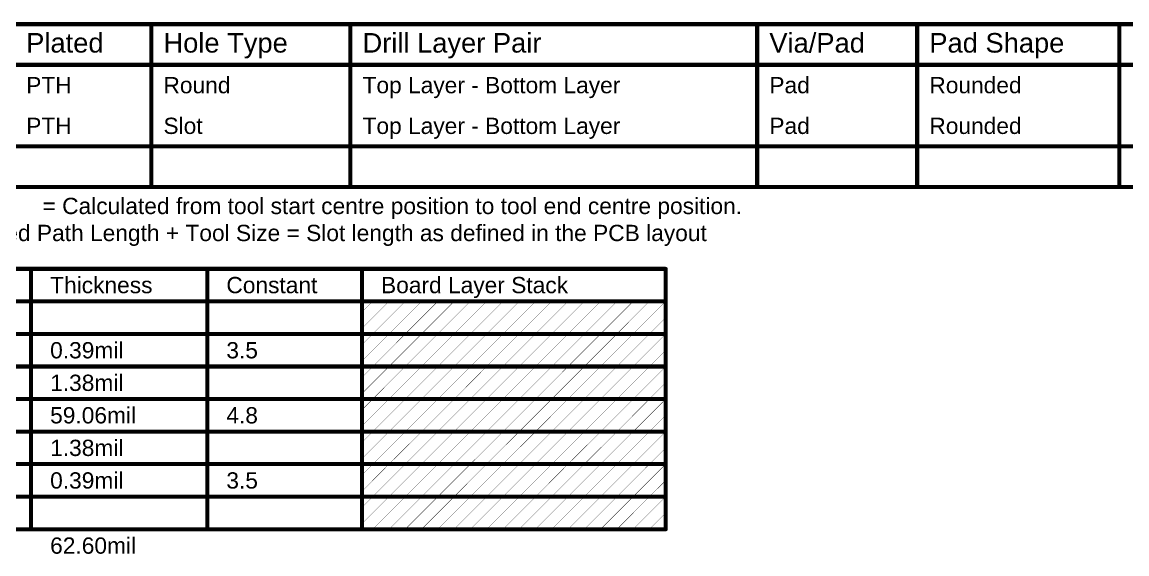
# Model space of a CAD drawing. Header units: inches. Extents: x -5 to 358, y -5 to 45.
# Drawn here: x 68.9 to 172.3, y -5.1 to 44.7 of the extents above; entities that cross this region are included whole.
import ezdxf

# ---------------------------------------------------------------- set-up
doc = ezdxf.new("R2010")
doc.units = ezdxf.units.IN
doc.layers.add('Drill Drawing', color=1, linetype='Continuous')
doc.layers.add('Fabrication_Layer', color=56, linetype='Continuous')
doc.styles.add('Arial', font='', dxfattribs={"height": 0.2})
doc.styles.get('Arial').set_extended_font_data('Arial')

msp = doc.modelspace()

# ---------------------------------------------------------------- linework, layer by layer
at = {"layer": 'Drill Drawing'}
for points in [[(14.26, 44.47, 0.381, 0.381, 0), (357.88, 44.47, 0.381, 0.381, 0)], [(80.97, 29.23, 0.381, 0.381, 0), (80.97, 44.47, 0.381, 0.381, 0)], [(99.61, 29.23, 0.381, 0.381, 0), (99.61, 44.47, 0.381, 0.381, 0)], [(137.7, 29.23, 0.381, 0.381, 0), (137.7, 44.47, 0.381, 0.381, 0)], [(152.68, 29.23, 0.381, 0.381, 0), (152.68, 44.47, 0.381, 0.381, 0)], [(171.62, 29.23, 0.381, 0.381, 0), (171.62, 44.47, 0.381, 0.381, 0)], [(14.26, 40.66, 0.381, 0.381, 0), (357.88, 40.66, 0.381, 0.381, 0)], [(14.26, 33.04, 0.381, 0.381, 0), (357.88, 33.04, 0.381, 0.381, 0)], [(14.26, 29.23, 0.381, 0.381, 0), (357.88, 29.23, 0.381, 0.381, 0)]]:
    msp.add_lwpolyline(points, format="xyseb", dxfattribs=at)
for points in [[(80.88, 44.47, 0.191, 0.191, 1), (81.07, 44.47, 0.191, 0.191, 1)], [(99.51, 44.47, 0.191, 0.191, 1), (99.7, 44.47, 0.191, 0.191, 1)], [(137.6, 44.47, 0.191, 0.191, 1), (137.79, 44.47, 0.191, 0.191, 1)], [(152.58, 44.47, 0.191, 0.191, 1), (152.78, 44.47, 0.191, 0.191, 1)], [(171.53, 44.47, 0.191, 0.191, 1), (171.72, 44.47, 0.191, 0.191, 1)], [(80.88, 29.23, 0.191, 0.191, 1), (81.07, 29.23, 0.191, 0.191, 1)], [(99.51, 29.23, 0.191, 0.191, 1), (99.7, 29.23, 0.191, 0.191, 1)], [(137.6, 29.23, 0.191, 0.191, 1), (137.79, 29.23, 0.191, 0.191, 1)], [(152.58, 29.23, 0.191, 0.191, 1), (152.78, 29.23, 0.191, 0.191, 1)], [(171.53, 29.23, 0.191, 0.191, 1), (171.72, 29.23, 0.191, 0.191, 1)]]:
    msp.add_lwpolyline(points, format="xyseb", close=True, dxfattribs=at)
at = {"layer": 'Fabrication_Layer'}
for points in [[(13.85, 21.56, 0.381, 0.381, 0), (129.14, 21.56, 0.381, 0.381, 0)], [(69.72, -2.82, 0.381, 0.381, 0), (69.72, 21.56, 0.381, 0.381, 0)], [(86.22, -2.82, 0.381, 0.381, 0), (86.22, 21.56, 0.381, 0.381, 0)], [(100.7, -2.82, 0.381, 0.381, 0), (100.7, 21.56, 0.381, 0.381, 0)], [(129.14, -2.82, 0.381, 0.381, 0), (129.14, 21.56, 0.381, 0.381, 0)], [(13.85, 18.52, 0.381, 0.381, 0), (129.14, 18.52, 0.381, 0.381, 0)], [(100.7, 15.98, 0.0254, 0.0254, 0), (103.23, 18.52, 0.0254, 0.0254, 0)], [(100.7, 17.51, 0.0254, 0.0254, 0), (101.71, 18.52, 0.0254, 0.0254, 0)], [(101.71, 15.47, 0.0254, 0.0254, 0), (104.75, 18.52, 0.0254, 0.0254, 0)], [(103.23, 15.47, 0.0254, 0.0254, 0), (106.28, 18.52, 0.0254, 0.0254, 0)], [(104.75, 15.47, 0.0254, 0.0254, 0), (107.8, 18.52, 0.0254, 0.0254, 0)], [(106.28, 15.47, 0.0254, 0.0254, 0), (109.33, 18.52, 0.0254, 0.0254, 0)], [(107.8, 15.47, 0.0254, 0.0254, 0), (110.85, 18.52, 0.0254, 0.0254, 0)], [(109.33, 15.47, 0.0254, 0.0254, 0), (112.37, 18.52, 0.0254, 0.0254, 0)], [(110.85, 15.47, 0.0254, 0.0254, 0), (113.9, 18.52, 0.0254, 0.0254, 0)], [(112.37, 15.47, 0.0254, 0.0254, 0), (115.42, 18.52, 0.0254, 0.0254, 0)], [(113.9, 15.47, 0.0254, 0.0254, 0), (116.95, 18.52, 0.0254, 0.0254, 0)], [(115.42, 15.47, 0.0254, 0.0254, 0), (118.47, 18.52, 0.0254, 0.0254, 0)], [(116.95, 15.47, 0.0254, 0.0254, 0), (119.99, 18.52, 0.0254, 0.0254, 0)], [(118.47, 15.47, 0.0254, 0.0254, 0), (121.52, 18.52, 0.0254, 0.0254, 0)], [(119.99, 15.47, 0.0254, 0.0254, 0), (123.04, 18.52, 0.0254, 0.0254, 0)], [(121.52, 15.47, 0.0254, 0.0254, 0), (124.57, 18.52, 0.0254, 0.0254, 0)], [(123.04, 15.47, 0.0254, 0.0254, 0), (126.09, 18.52, 0.0254, 0.0254, 0)], [(124.57, 15.47, 0.0254, 0.0254, 0), (127.61, 18.52, 0.0254, 0.0254, 0)], [(126.09, 15.47, 0.0254, 0.0254, 0), (129.14, 18.52, 0.0254, 0.0254, 0)], [(127.61, 15.47, 0.0254, 0.0254, 0), (129.14, 16.99, 0.0254, 0.0254, 0)], [(47.88, 15.47, 0.381, 0.381, 0), (69.72, 15.47, 0.381, 0.381, 0)], [(69.72, 15.47, 0.381, 0.381, 0), (86.22, 15.47, 0.381, 0.381, 0)], [(86.22, 15.47, 0.381, 0.381, 0), (100.7, 15.47, 0.381, 0.381, 0)], [(100.7, 15.47, 0.381, 0.381, 0), (129.14, 15.47, 0.381, 0.381, 0)], [(100.7, 12.94, 0.0254, 0.0254, 0), (103.23, 15.47, 0.0254, 0.0254, 0)], [(100.7, 14.46, 0.0254, 0.0254, 0), (101.71, 15.47, 0.0254, 0.0254, 0)], [(101.71, 12.42, 0.0254, 0.0254, 0), (104.75, 15.47, 0.0254, 0.0254, 0)], [(103.23, 12.42, 0.0254, 0.0254, 0), (106.28, 15.47, 0.0254, 0.0254, 0)], [(104.75, 12.42, 0.0254, 0.0254, 0), (107.8, 15.47, 0.0254, 0.0254, 0)], [(106.28, 12.42, 0.0254, 0.0254, 0), (109.33, 15.47, 0.0254, 0.0254, 0)], [(107.8, 12.42, 0.0254, 0.0254, 0), (110.85, 15.47, 0.0254, 0.0254, 0)], [(109.33, 12.42, 0.0254, 0.0254, 0), (112.37, 15.47, 0.0254, 0.0254, 0)], [(110.85, 12.42, 0.0254, 0.0254, 0), (113.9, 15.47, 0.0254, 0.0254, 0)], [(112.37, 12.42, 0.0254, 0.0254, 0), (115.42, 15.47, 0.0254, 0.0254, 0)], [(113.9, 12.42, 0.0254, 0.0254, 0), (116.95, 15.47, 0.0254, 0.0254, 0)], [(115.42, 12.42, 0.0254, 0.0254, 0), (118.47, 15.47, 0.0254, 0.0254, 0)], [(116.95, 12.42, 0.0254, 0.0254, 0), (119.99, 15.47, 0.0254, 0.0254, 0)], [(118.47, 12.42, 0.0254, 0.0254, 0), (121.52, 15.47, 0.0254, 0.0254, 0)], [(119.99, 12.42, 0.0254, 0.0254, 0), (123.04, 15.47, 0.0254, 0.0254, 0)], [(121.52, 12.42, 0.0254, 0.0254, 0), (124.57, 15.47, 0.0254, 0.0254, 0)], [(123.04, 12.42, 0.0254, 0.0254, 0), (126.09, 15.47, 0.0254, 0.0254, 0)], [(124.57, 12.42, 0.0254, 0.0254, 0), (127.61, 15.47, 0.0254, 0.0254, 0)], [(126.09, 12.42, 0.0254, 0.0254, 0), (129.14, 15.47, 0.0254, 0.0254, 0)], [(127.61, 12.42, 0.0254, 0.0254, 0), (129.14, 13.94, 0.0254, 0.0254, 0)], [(47.88, 12.42, 0.381, 0.381, 0), (69.72, 12.42, 0.381, 0.381, 0)], [(69.72, 12.42, 0.381, 0.381, 0), (86.22, 12.42, 0.381, 0.381, 0)], [(86.22, 12.42, 0.381, 0.381, 0), (100.7, 12.42, 0.381, 0.381, 0)], [(100.7, 12.42, 0.381, 0.381, 0), (129.14, 12.42, 0.381, 0.381, 0)], [(100.7, 9.89, 0.0254, 0.0254, 0), (103.23, 12.42, 0.0254, 0.0254, 0)], [(100.7, 11.41, 0.0254, 0.0254, 0), (101.71, 12.42, 0.0254, 0.0254, 0)], [(101.71, 9.37, 0.0254, 0.0254, 0), (104.75, 12.42, 0.0254, 0.0254, 0)], [(103.23, 9.37, 0.0254, 0.0254, 0), (106.28, 12.42, 0.0254, 0.0254, 0)], [(104.75, 9.37, 0.0254, 0.0254, 0), (107.8, 12.42, 0.0254, 0.0254, 0)], [(106.28, 9.37, 0.0254, 0.0254, 0), (109.33, 12.42, 0.0254, 0.0254, 0)], [(107.8, 9.37, 0.0254, 0.0254, 0), (110.85, 12.42, 0.0254, 0.0254, 0)], [(109.33, 9.37, 0.0254, 0.0254, 0), (112.37, 12.42, 0.0254, 0.0254, 0)], [(110.85, 9.37, 0.0254, 0.0254, 0), (113.9, 12.42, 0.0254, 0.0254, 0)], [(112.37, 9.37, 0.0254, 0.0254, 0), (115.42, 12.42, 0.0254, 0.0254, 0)], [(113.9, 9.37, 0.0254, 0.0254, 0), (116.95, 12.42, 0.0254, 0.0254, 0)], [(115.42, 9.37, 0.0254, 0.0254, 0), (118.47, 12.42, 0.0254, 0.0254, 0)], [(116.95, 9.37, 0.0254, 0.0254, 0), (119.99, 12.42, 0.0254, 0.0254, 0)], [(118.47, 9.37, 0.0254, 0.0254, 0), (121.52, 12.42, 0.0254, 0.0254, 0)], [(119.99, 9.37, 0.0254, 0.0254, 0), (123.04, 12.42, 0.0254, 0.0254, 0)], [(121.52, 9.37, 0.0254, 0.0254, 0), (124.57, 12.42, 0.0254, 0.0254, 0)], [(123.04, 9.37, 0.0254, 0.0254, 0), (126.09, 12.42, 0.0254, 0.0254, 0)], [(124.57, 9.37, 0.0254, 0.0254, 0), (127.61, 12.42, 0.0254, 0.0254, 0)], [(126.09, 9.37, 0.0254, 0.0254, 0), (129.14, 12.42, 0.0254, 0.0254, 0)], [(127.61, 9.37, 0.0254, 0.0254, 0), (129.14, 10.9, 0.0254, 0.0254, 0)], [(47.88, 9.37, 0.381, 0.381, 0), (69.72, 9.37, 0.381, 0.381, 0)], [(69.72, 9.37, 0.381, 0.381, 0), (86.22, 9.37, 0.381, 0.381, 0)], [(86.22, 9.37, 0.381, 0.381, 0), (100.7, 9.37, 0.381, 0.381, 0)], [(100.7, 9.37, 0.381, 0.381, 0), (129.14, 9.37, 0.381, 0.381, 0)], [(100.7, 6.84, 0.0254, 0.0254, 0), (103.23, 9.37, 0.0254, 0.0254, 0)], [(100.7, 8.36, 0.0254, 0.0254, 0), (101.71, 9.37, 0.0254, 0.0254, 0)], [(101.71, 6.32, 0.0254, 0.0254, 0), (104.75, 9.37, 0.0254, 0.0254, 0)], [(103.23, 6.32, 0.0254, 0.0254, 0), (106.28, 9.37, 0.0254, 0.0254, 0)], [(104.75, 6.32, 0.0254, 0.0254, 0), (107.8, 9.37, 0.0254, 0.0254, 0)], [(106.28, 6.32, 0.0254, 0.0254, 0), (109.33, 9.37, 0.0254, 0.0254, 0)], [(107.8, 6.32, 0.0254, 0.0254, 0), (110.85, 9.37, 0.0254, 0.0254, 0)], [(109.33, 6.32, 0.0254, 0.0254, 0), (112.37, 9.37, 0.0254, 0.0254, 0)], [(110.85, 6.32, 0.0254, 0.0254, 0), (113.9, 9.37, 0.0254, 0.0254, 0)], [(112.37, 6.32, 0.0254, 0.0254, 0), (115.42, 9.37, 0.0254, 0.0254, 0)], [(113.9, 6.32, 0.0254, 0.0254, 0), (116.95, 9.37, 0.0254, 0.0254, 0)], [(115.42, 6.32, 0.0254, 0.0254, 0), (118.47, 9.37, 0.0254, 0.0254, 0)], [(116.95, 6.32, 0.0254, 0.0254, 0), (119.99, 9.37, 0.0254, 0.0254, 0)], [(118.47, 6.32, 0.0254, 0.0254, 0), (121.52, 9.37, 0.0254, 0.0254, 0)], [(119.99, 6.32, 0.0254, 0.0254, 0), (123.04, 9.37, 0.0254, 0.0254, 0)], [(121.52, 6.32, 0.0254, 0.0254, 0), (124.57, 9.37, 0.0254, 0.0254, 0)], [(123.04, 6.32, 0.0254, 0.0254, 0), (126.09, 9.37, 0.0254, 0.0254, 0)], [(124.57, 6.32, 0.0254, 0.0254, 0), (127.61, 9.37, 0.0254, 0.0254, 0)], [(126.09, 6.32, 0.0254, 0.0254, 0), (129.14, 9.37, 0.0254, 0.0254, 0)], [(127.61, 6.32, 0.0254, 0.0254, 0), (129.14, 7.85, 0.0254, 0.0254, 0)], [(47.88, 6.32, 0.381, 0.381, 0), (69.72, 6.32, 0.381, 0.381, 0)], [(69.72, 6.32, 0.381, 0.381, 0), (86.22, 6.32, 0.381, 0.381, 0)], [(86.22, 6.32, 0.381, 0.381, 0), (100.7, 6.32, 0.381, 0.381, 0)], [(100.7, 6.32, 0.381, 0.381, 0), (129.14, 6.32, 0.381, 0.381, 0)], [(100.7, 3.79, 0.0254, 0.0254, 0), (103.23, 6.32, 0.0254, 0.0254, 0)], [(100.7, 5.32, 0.0254, 0.0254, 0), (101.71, 6.32, 0.0254, 0.0254, 0)], [(101.71, 3.28, 0.0254, 0.0254, 0), (104.75, 6.32, 0.0254, 0.0254, 0)], [(103.23, 3.28, 0.0254, 0.0254, 0), (106.28, 6.32, 0.0254, 0.0254, 0)], [(104.75, 3.28, 0.0254, 0.0254, 0), (107.8, 6.32, 0.0254, 0.0254, 0)], [(106.28, 3.28, 0.0254, 0.0254, 0), (109.33, 6.32, 0.0254, 0.0254, 0)], [(107.8, 3.28, 0.0254, 0.0254, 0), (110.85, 6.32, 0.0254, 0.0254, 0)], [(109.33, 3.28, 0.0254, 0.0254, 0), (112.37, 6.32, 0.0254, 0.0254, 0)], [(110.85, 3.28, 0.0254, 0.0254, 0), (113.9, 6.32, 0.0254, 0.0254, 0)], [(112.37, 3.28, 0.0254, 0.0254, 0), (115.42, 6.32, 0.0254, 0.0254, 0)], [(113.9, 3.28, 0.0254, 0.0254, 0), (116.95, 6.32, 0.0254, 0.0254, 0)], [(115.42, 3.28, 0.0254, 0.0254, 0), (118.47, 6.32, 0.0254, 0.0254, 0)], [(116.95, 3.28, 0.0254, 0.0254, 0), (119.99, 6.32, 0.0254, 0.0254, 0)], [(118.47, 3.28, 0.0254, 0.0254, 0), (121.52, 6.32, 0.0254, 0.0254, 0)], [(119.99, 3.28, 0.0254, 0.0254, 0), (123.04, 6.32, 0.0254, 0.0254, 0)], [(121.52, 3.28, 0.0254, 0.0254, 0), (124.57, 6.32, 0.0254, 0.0254, 0)], [(123.04, 3.28, 0.0254, 0.0254, 0), (126.09, 6.32, 0.0254, 0.0254, 0)], [(124.57, 3.28, 0.0254, 0.0254, 0), (127.61, 6.32, 0.0254, 0.0254, 0)], [(126.09, 3.28, 0.0254, 0.0254, 0), (129.14, 6.32, 0.0254, 0.0254, 0)], [(127.61, 3.28, 0.0254, 0.0254, 0), (129.14, 4.8, 0.0254, 0.0254, 0)], [(47.88, 3.28, 0.381, 0.381, 0), (69.72, 3.28, 0.381, 0.381, 0)], [(69.72, 3.28, 0.381, 0.381, 0), (86.22, 3.28, 0.381, 0.381, 0)], [(86.22, 3.28, 0.381, 0.381, 0), (100.7, 3.28, 0.381, 0.381, 0)], [(100.7, 3.28, 0.381, 0.381, 0), (129.14, 3.28, 0.381, 0.381, 0)], [(100.7, 0.74, 0.0254, 0.0254, 0), (103.23, 3.28, 0.0254, 0.0254, 0)], [(100.7, 2.27, 0.0254, 0.0254, 0), (101.71, 3.28, 0.0254, 0.0254, 0)], [(101.71, 0.23, 0.0254, 0.0254, 0), (104.75, 3.28, 0.0254, 0.0254, 0)], [(103.23, 0.23, 0.0254, 0.0254, 0), (106.28, 3.28, 0.0254, 0.0254, 0)], [(104.75, 0.23, 0.0254, 0.0254, 0), (107.8, 3.28, 0.0254, 0.0254, 0)], [(106.28, 0.23, 0.0254, 0.0254, 0), (109.33, 3.28, 0.0254, 0.0254, 0)], [(107.8, 0.23, 0.0254, 0.0254, 0), (110.85, 3.28, 0.0254, 0.0254, 0)], [(109.33, 0.23, 0.0254, 0.0254, 0), (112.37, 3.28, 0.0254, 0.0254, 0)], [(110.85, 0.23, 0.0254, 0.0254, 0), (113.9, 3.28, 0.0254, 0.0254, 0)], [(112.37, 0.23, 0.0254, 0.0254, 0), (115.42, 3.28, 0.0254, 0.0254, 0)], [(113.9, 0.23, 0.0254, 0.0254, 0), (116.95, 3.28, 0.0254, 0.0254, 0)], [(115.42, 0.23, 0.0254, 0.0254, 0), (118.47, 3.28, 0.0254, 0.0254, 0)], [(116.95, 0.23, 0.0254, 0.0254, 0), (119.99, 3.28, 0.0254, 0.0254, 0)], [(118.47, 0.23, 0.0254, 0.0254, 0), (121.52, 3.28, 0.0254, 0.0254, 0)], [(119.99, 0.23, 0.0254, 0.0254, 0), (123.04, 3.28, 0.0254, 0.0254, 0)], [(121.52, 0.23, 0.0254, 0.0254, 0), (124.57, 3.28, 0.0254, 0.0254, 0)], [(123.04, 0.23, 0.0254, 0.0254, 0), (126.09, 3.28, 0.0254, 0.0254, 0)], [(124.57, 0.23, 0.0254, 0.0254, 0), (127.61, 3.28, 0.0254, 0.0254, 0)], [(126.09, 0.23, 0.0254, 0.0254, 0), (129.14, 3.28, 0.0254, 0.0254, 0)], [(127.61, 0.23, 0.0254, 0.0254, 0), (129.14, 1.75, 0.0254, 0.0254, 0)], [(47.88, 0.23, 0.381, 0.381, 0), (69.72, 0.23, 0.381, 0.381, 0)], [(69.72, 0.23, 0.381, 0.381, 0), (86.22, 0.23, 0.381, 0.381, 0)], [(86.22, 0.23, 0.381, 0.381, 0), (100.7, 0.23, 0.381, 0.381, 0)], [(100.7, 0.23, 0.381, 0.381, 0), (129.14, 0.23, 0.381, 0.381, 0)], [(100.7, -2.3, 0.0254, 0.0254, 0), (103.23, 0.23, 0.0254, 0.0254, 0)], [(100.7, -0.78, 0.0254, 0.0254, 0), (101.71, 0.23, 0.0254, 0.0254, 0)], [(101.71, -2.82, 0.0254, 0.0254, 0), (104.75, 0.23, 0.0254, 0.0254, 0)], [(103.23, -2.82, 0.0254, 0.0254, 0), (106.28, 0.23, 0.0254, 0.0254, 0)], [(104.75, -2.82, 0.0254, 0.0254, 0), (107.8, 0.23, 0.0254, 0.0254, 0)], [(106.28, -2.82, 0.0254, 0.0254, 0), (109.33, 0.23, 0.0254, 0.0254, 0)], [(107.8, -2.82, 0.0254, 0.0254, 0), (110.85, 0.23, 0.0254, 0.0254, 0)], [(109.33, -2.82, 0.0254, 0.0254, 0), (112.37, 0.23, 0.0254, 0.0254, 0)], [(110.85, -2.82, 0.0254, 0.0254, 0), (113.9, 0.23, 0.0254, 0.0254, 0)], [(112.37, -2.82, 0.0254, 0.0254, 0), (115.42, 0.23, 0.0254, 0.0254, 0)], [(113.9, -2.82, 0.0254, 0.0254, 0), (116.95, 0.23, 0.0254, 0.0254, 0)], [(115.42, -2.82, 0.0254, 0.0254, 0), (118.47, 0.23, 0.0254, 0.0254, 0)], [(116.95, -2.82, 0.0254, 0.0254, 0), (119.99, 0.23, 0.0254, 0.0254, 0)], [(118.47, -2.82, 0.0254, 0.0254, 0), (121.52, 0.23, 0.0254, 0.0254, 0)], [(119.99, -2.82, 0.0254, 0.0254, 0), (123.04, 0.23, 0.0254, 0.0254, 0)], [(121.52, -2.82, 0.0254, 0.0254, 0), (124.57, 0.23, 0.0254, 0.0254, 0)], [(123.04, -2.82, 0.0254, 0.0254, 0), (126.09, 0.23, 0.0254, 0.0254, 0)], [(124.57, -2.82, 0.0254, 0.0254, 0), (127.61, 0.23, 0.0254, 0.0254, 0)], [(126.09, -2.82, 0.0254, 0.0254, 0), (129.14, 0.23, 0.0254, 0.0254, 0)], [(127.61, -2.82, 0.0254, 0.0254, 0), (129.14, -1.3, 0.0254, 0.0254, 0)], [(47.88, -2.82, 0.381, 0.381, 0), (69.72, -2.82, 0.381, 0.381, 0)], [(69.72, -2.82, 0.381, 0.381, 0), (86.22, -2.82, 0.381, 0.381, 0)], [(86.22, -2.82, 0.381, 0.381, 0), (100.7, -2.82, 0.381, 0.381, 0)], [(100.7, -2.82, 0.381, 0.381, 0), (129.14, -2.82, 0.381, 0.381, 0)]]:
    msp.add_lwpolyline(points, format="xyseb", dxfattribs=at)
for points in [[(69.62, 21.56, 0.191, 0.191, 1), (69.81, 21.56, 0.191, 0.191, 1)], [(86.13, 21.56, 0.191, 0.191, 1), (86.32, 21.56, 0.191, 0.191, 1)], [(100.6, 21.56, 0.191, 0.191, 1), (100.79, 21.56, 0.191, 0.191, 1)], [(129.04, 21.56, 0.191, 0.191, 1), (129.23, 21.56, 0.191, 0.191, 1)], [(129.04, 21.56, 0.191, 0.191, 1), (129.23, 21.56, 0.191, 0.191, 1)], [(129.04, 18.52, 0.191, 0.191, 1), (129.23, 18.52, 0.191, 0.191, 1)], [(101.7, 18.52, 0.0127, 0.0127, 1), (101.71, 18.52, 0.0127, 0.0127, 1)], [(103.22, 18.52, 0.0127, 0.0127, 1), (103.24, 18.52, 0.0127, 0.0127, 1)], [(104.75, 18.52, 0.0127, 0.0127, 1), (104.76, 18.52, 0.0127, 0.0127, 1)], [(106.27, 18.52, 0.0127, 0.0127, 1), (106.28, 18.52, 0.0127, 0.0127, 1)], [(107.79, 18.52, 0.0127, 0.0127, 1), (107.81, 18.52, 0.0127, 0.0127, 1)], [(109.32, 18.52, 0.0127, 0.0127, 1), (109.33, 18.52, 0.0127, 0.0127, 1)], [(110.84, 18.52, 0.0127, 0.0127, 1), (110.86, 18.52, 0.0127, 0.0127, 1)], [(112.37, 18.52, 0.0127, 0.0127, 1), (112.38, 18.52, 0.0127, 0.0127, 1)], [(113.89, 18.52, 0.0127, 0.0127, 1), (113.9, 18.52, 0.0127, 0.0127, 1)], [(115.41, 18.52, 0.0127, 0.0127, 1), (115.43, 18.52, 0.0127, 0.0127, 1)], [(116.94, 18.52, 0.0127, 0.0127, 1), (116.95, 18.52, 0.0127, 0.0127, 1)], [(118.46, 18.52, 0.0127, 0.0127, 1), (118.48, 18.52, 0.0127, 0.0127, 1)], [(119.99, 18.52, 0.0127, 0.0127, 1), (120, 18.52, 0.0127, 0.0127, 1)], [(121.51, 18.52, 0.0127, 0.0127, 1), (121.52, 18.52, 0.0127, 0.0127, 1)], [(123.03, 18.52, 0.0127, 0.0127, 1), (123.05, 18.52, 0.0127, 0.0127, 1)], [(124.56, 18.52, 0.0127, 0.0127, 1), (124.57, 18.52, 0.0127, 0.0127, 1)], [(126.08, 18.52, 0.0127, 0.0127, 1), (126.1, 18.52, 0.0127, 0.0127, 1)], [(127.61, 18.52, 0.0127, 0.0127, 1), (127.62, 18.52, 0.0127, 0.0127, 1)], [(129.13, 18.52, 0.0127, 0.0127, 1), (129.14, 18.52, 0.0127, 0.0127, 1)], [(100.69, 17.51, 0.0127, 0.0127, 1), (100.7, 17.51, 0.0127, 0.0127, 1)], [(129.13, 16.99, 0.0127, 0.0127, 1), (129.14, 16.99, 0.0127, 0.0127, 1)], [(69.62, 15.47, 0.191, 0.191, 1), (69.81, 15.47, 0.191, 0.191, 1)], [(69.62, 15.47, 0.191, 0.191, 1), (69.81, 15.47, 0.191, 0.191, 1)], [(86.13, 15.47, 0.191, 0.191, 1), (86.32, 15.47, 0.191, 0.191, 1)], [(86.13, 15.47, 0.191, 0.191, 1), (86.32, 15.47, 0.191, 0.191, 1)], [(100.6, 15.47, 0.191, 0.191, 1), (100.79, 15.47, 0.191, 0.191, 1)], [(100.6, 15.47, 0.191, 0.191, 1), (100.79, 15.47, 0.191, 0.191, 1)], [(100.69, 15.98, 0.0127, 0.0127, 1), (100.7, 15.98, 0.0127, 0.0127, 1)], [(129.04, 15.47, 0.191, 0.191, 1), (129.23, 15.47, 0.191, 0.191, 1)], [(101.7, 15.47, 0.0127, 0.0127, 1), (101.71, 15.47, 0.0127, 0.0127, 1)], [(101.7, 15.47, 0.0127, 0.0127, 1), (101.71, 15.47, 0.0127, 0.0127, 1)], [(103.22, 15.47, 0.0127, 0.0127, 1), (103.24, 15.47, 0.0127, 0.0127, 1)], [(103.22, 15.47, 0.0127, 0.0127, 1), (103.24, 15.47, 0.0127, 0.0127, 1)], [(104.75, 15.47, 0.0127, 0.0127, 1), (104.76, 15.47, 0.0127, 0.0127, 1)], [(104.75, 15.47, 0.0127, 0.0127, 1), (104.76, 15.47, 0.0127, 0.0127, 1)], [(106.27, 15.47, 0.0127, 0.0127, 1), (106.28, 15.47, 0.0127, 0.0127, 1)], [(106.27, 15.47, 0.0127, 0.0127, 1), (106.28, 15.47, 0.0127, 0.0127, 1)], [(107.79, 15.47, 0.0127, 0.0127, 1), (107.81, 15.47, 0.0127, 0.0127, 1)], [(107.79, 15.47, 0.0127, 0.0127, 1), (107.81, 15.47, 0.0127, 0.0127, 1)], [(109.32, 15.47, 0.0127, 0.0127, 1), (109.33, 15.47, 0.0127, 0.0127, 1)], [(109.32, 15.47, 0.0127, 0.0127, 1), (109.33, 15.47, 0.0127, 0.0127, 1)], [(110.84, 15.47, 0.0127, 0.0127, 1), (110.86, 15.47, 0.0127, 0.0127, 1)], [(110.84, 15.47, 0.0127, 0.0127, 1), (110.86, 15.47, 0.0127, 0.0127, 1)], [(112.37, 15.47, 0.0127, 0.0127, 1), (112.38, 15.47, 0.0127, 0.0127, 1)], [(112.37, 15.47, 0.0127, 0.0127, 1), (112.38, 15.47, 0.0127, 0.0127, 1)], [(113.89, 15.47, 0.0127, 0.0127, 1), (113.9, 15.47, 0.0127, 0.0127, 1)], [(113.89, 15.47, 0.0127, 0.0127, 1), (113.9, 15.47, 0.0127, 0.0127, 1)], [(115.41, 15.47, 0.0127, 0.0127, 1), (115.43, 15.47, 0.0127, 0.0127, 1)], [(115.41, 15.47, 0.0127, 0.0127, 1), (115.43, 15.47, 0.0127, 0.0127, 1)], [(116.94, 15.47, 0.0127, 0.0127, 1), (116.95, 15.47, 0.0127, 0.0127, 1)], [(116.94, 15.47, 0.0127, 0.0127, 1), (116.95, 15.47, 0.0127, 0.0127, 1)], [(118.46, 15.47, 0.0127, 0.0127, 1), (118.48, 15.47, 0.0127, 0.0127, 1)], [(118.46, 15.47, 0.0127, 0.0127, 1), (118.48, 15.47, 0.0127, 0.0127, 1)], [(119.99, 15.47, 0.0127, 0.0127, 1), (120, 15.47, 0.0127, 0.0127, 1)], [(119.99, 15.47, 0.0127, 0.0127, 1), (120, 15.47, 0.0127, 0.0127, 1)], [(121.51, 15.47, 0.0127, 0.0127, 1), (121.52, 15.47, 0.0127, 0.0127, 1)], [(121.51, 15.47, 0.0127, 0.0127, 1), (121.52, 15.47, 0.0127, 0.0127, 1)], [(123.03, 15.47, 0.0127, 0.0127, 1), (123.05, 15.47, 0.0127, 0.0127, 1)], [(123.03, 15.47, 0.0127, 0.0127, 1), (123.05, 15.47, 0.0127, 0.0127, 1)], [(124.56, 15.47, 0.0127, 0.0127, 1), (124.57, 15.47, 0.0127, 0.0127, 1)], [(124.56, 15.47, 0.0127, 0.0127, 1), (124.57, 15.47, 0.0127, 0.0127, 1)], [(126.08, 15.47, 0.0127, 0.0127, 1), (126.1, 15.47, 0.0127, 0.0127, 1)], [(126.08, 15.47, 0.0127, 0.0127, 1), (126.1, 15.47, 0.0127, 0.0127, 1)], [(127.61, 15.47, 0.0127, 0.0127, 1), (127.62, 15.47, 0.0127, 0.0127, 1)], [(127.61, 15.47, 0.0127, 0.0127, 1), (127.62, 15.47, 0.0127, 0.0127, 1)], [(129.13, 15.47, 0.0127, 0.0127, 1), (129.14, 15.47, 0.0127, 0.0127, 1)], [(100.69, 14.46, 0.0127, 0.0127, 1), (100.7, 14.46, 0.0127, 0.0127, 1)], [(129.13, 13.94, 0.0127, 0.0127, 1), (129.14, 13.94, 0.0127, 0.0127, 1)], [(69.62, 12.42, 0.191, 0.191, 1), (69.81, 12.42, 0.191, 0.191, 1)], [(69.62, 12.42, 0.191, 0.191, 1), (69.81, 12.42, 0.191, 0.191, 1)], [(86.13, 12.42, 0.191, 0.191, 1), (86.32, 12.42, 0.191, 0.191, 1)], [(86.13, 12.42, 0.191, 0.191, 1), (86.32, 12.42, 0.191, 0.191, 1)], [(100.6, 12.42, 0.191, 0.191, 1), (100.79, 12.42, 0.191, 0.191, 1)], [(100.6, 12.42, 0.191, 0.191, 1), (100.79, 12.42, 0.191, 0.191, 1)], [(100.69, 12.94, 0.0127, 0.0127, 1), (100.7, 12.94, 0.0127, 0.0127, 1)], [(101.7, 12.42, 0.0127, 0.0127, 1), (101.71, 12.42, 0.0127, 0.0127, 1)], [(101.7, 12.42, 0.0127, 0.0127, 1), (101.71, 12.42, 0.0127, 0.0127, 1)], [(103.22, 12.42, 0.0127, 0.0127, 1), (103.24, 12.42, 0.0127, 0.0127, 1)], [(103.22, 12.42, 0.0127, 0.0127, 1), (103.24, 12.42, 0.0127, 0.0127, 1)], [(104.75, 12.42, 0.0127, 0.0127, 1), (104.76, 12.42, 0.0127, 0.0127, 1)], [(104.75, 12.42, 0.0127, 0.0127, 1), (104.76, 12.42, 0.0127, 0.0127, 1)], [(106.27, 12.42, 0.0127, 0.0127, 1), (106.28, 12.42, 0.0127, 0.0127, 1)], [(106.27, 12.42, 0.0127, 0.0127, 1), (106.28, 12.42, 0.0127, 0.0127, 1)], [(107.79, 12.42, 0.0127, 0.0127, 1), (107.81, 12.42, 0.0127, 0.0127, 1)], [(107.79, 12.42, 0.0127, 0.0127, 1), (107.81, 12.42, 0.0127, 0.0127, 1)], [(109.32, 12.42, 0.0127, 0.0127, 1), (109.33, 12.42, 0.0127, 0.0127, 1)], [(109.32, 12.42, 0.0127, 0.0127, 1), (109.33, 12.42, 0.0127, 0.0127, 1)], [(110.84, 12.42, 0.0127, 0.0127, 1), (110.86, 12.42, 0.0127, 0.0127, 1)], [(110.84, 12.42, 0.0127, 0.0127, 1), (110.86, 12.42, 0.0127, 0.0127, 1)], [(112.37, 12.42, 0.0127, 0.0127, 1), (112.38, 12.42, 0.0127, 0.0127, 1)], [(112.37, 12.42, 0.0127, 0.0127, 1), (112.38, 12.42, 0.0127, 0.0127, 1)], [(113.89, 12.42, 0.0127, 0.0127, 1), (113.9, 12.42, 0.0127, 0.0127, 1)], [(113.89, 12.42, 0.0127, 0.0127, 1), (113.9, 12.42, 0.0127, 0.0127, 1)], [(115.41, 12.42, 0.0127, 0.0127, 1), (115.43, 12.42, 0.0127, 0.0127, 1)], [(115.41, 12.42, 0.0127, 0.0127, 1), (115.43, 12.42, 0.0127, 0.0127, 1)], [(116.94, 12.42, 0.0127, 0.0127, 1), (116.95, 12.42, 0.0127, 0.0127, 1)], [(116.94, 12.42, 0.0127, 0.0127, 1), (116.95, 12.42, 0.0127, 0.0127, 1)], [(118.46, 12.42, 0.0127, 0.0127, 1), (118.48, 12.42, 0.0127, 0.0127, 1)], [(118.46, 12.42, 0.0127, 0.0127, 1), (118.48, 12.42, 0.0127, 0.0127, 1)], [(119.99, 12.42, 0.0127, 0.0127, 1), (120, 12.42, 0.0127, 0.0127, 1)], [(119.99, 12.42, 0.0127, 0.0127, 1), (120, 12.42, 0.0127, 0.0127, 1)], [(121.51, 12.42, 0.0127, 0.0127, 1), (121.52, 12.42, 0.0127, 0.0127, 1)], [(121.51, 12.42, 0.0127, 0.0127, 1), (121.52, 12.42, 0.0127, 0.0127, 1)], [(123.03, 12.42, 0.0127, 0.0127, 1), (123.05, 12.42, 0.0127, 0.0127, 1)], [(123.03, 12.42, 0.0127, 0.0127, 1), (123.05, 12.42, 0.0127, 0.0127, 1)], [(124.56, 12.42, 0.0127, 0.0127, 1), (124.57, 12.42, 0.0127, 0.0127, 1)], [(124.56, 12.42, 0.0127, 0.0127, 1), (124.57, 12.42, 0.0127, 0.0127, 1)], [(126.08, 12.42, 0.0127, 0.0127, 1), (126.1, 12.42, 0.0127, 0.0127, 1)], [(126.08, 12.42, 0.0127, 0.0127, 1), (126.1, 12.42, 0.0127, 0.0127, 1)], [(127.61, 12.42, 0.0127, 0.0127, 1), (127.62, 12.42, 0.0127, 0.0127, 1)], [(127.61, 12.42, 0.0127, 0.0127, 1), (127.62, 12.42, 0.0127, 0.0127, 1)], [(129.04, 12.42, 0.191, 0.191, 1), (129.23, 12.42, 0.191, 0.191, 1)], [(129.13, 12.42, 0.0127, 0.0127, 1), (129.14, 12.42, 0.0127, 0.0127, 1)], [(100.69, 11.41, 0.0127, 0.0127, 1), (100.7, 11.41, 0.0127, 0.0127, 1)], [(129.13, 10.9, 0.0127, 0.0127, 1), (129.14, 10.9, 0.0127, 0.0127, 1)], [(69.62, 9.37, 0.191, 0.191, 1), (69.81, 9.37, 0.191, 0.191, 1)], [(69.62, 9.37, 0.191, 0.191, 1), (69.81, 9.37, 0.191, 0.191, 1)], [(86.13, 9.37, 0.191, 0.191, 1), (86.32, 9.37, 0.191, 0.191, 1)], [(86.13, 9.37, 0.191, 0.191, 1), (86.32, 9.37, 0.191, 0.191, 1)], [(100.6, 9.37, 0.191, 0.191, 1), (100.79, 9.37, 0.191, 0.191, 1)], [(100.6, 9.37, 0.191, 0.191, 1), (100.79, 9.37, 0.191, 0.191, 1)], [(100.69, 9.89, 0.0127, 0.0127, 1), (100.7, 9.89, 0.0127, 0.0127, 1)], [(101.7, 9.37, 0.0127, 0.0127, 1), (101.71, 9.37, 0.0127, 0.0127, 1)], [(101.7, 9.37, 0.0127, 0.0127, 1), (101.71, 9.37, 0.0127, 0.0127, 1)], [(103.22, 9.37, 0.0127, 0.0127, 1), (103.24, 9.37, 0.0127, 0.0127, 1)], [(103.22, 9.37, 0.0127, 0.0127, 1), (103.24, 9.37, 0.0127, 0.0127, 1)], [(104.75, 9.37, 0.0127, 0.0127, 1), (104.76, 9.37, 0.0127, 0.0127, 1)], [(104.75, 9.37, 0.0127, 0.0127, 1), (104.76, 9.37, 0.0127, 0.0127, 1)], [(106.27, 9.37, 0.0127, 0.0127, 1), (106.28, 9.37, 0.0127, 0.0127, 1)], [(106.27, 9.37, 0.0127, 0.0127, 1), (106.28, 9.37, 0.0127, 0.0127, 1)], [(107.79, 9.37, 0.0127, 0.0127, 1), (107.81, 9.37, 0.0127, 0.0127, 1)], [(107.79, 9.37, 0.0127, 0.0127, 1), (107.81, 9.37, 0.0127, 0.0127, 1)], [(109.32, 9.37, 0.0127, 0.0127, 1), (109.33, 9.37, 0.0127, 0.0127, 1)], [(109.32, 9.37, 0.0127, 0.0127, 1), (109.33, 9.37, 0.0127, 0.0127, 1)], [(110.84, 9.37, 0.0127, 0.0127, 1), (110.86, 9.37, 0.0127, 0.0127, 1)], [(110.84, 9.37, 0.0127, 0.0127, 1), (110.86, 9.37, 0.0127, 0.0127, 1)], [(112.37, 9.37, 0.0127, 0.0127, 1), (112.38, 9.37, 0.0127, 0.0127, 1)], [(112.37, 9.37, 0.0127, 0.0127, 1), (112.38, 9.37, 0.0127, 0.0127, 1)], [(113.89, 9.37, 0.0127, 0.0127, 1), (113.9, 9.37, 0.0127, 0.0127, 1)], [(113.89, 9.37, 0.0127, 0.0127, 1), (113.9, 9.37, 0.0127, 0.0127, 1)], [(115.41, 9.37, 0.0127, 0.0127, 1), (115.43, 9.37, 0.0127, 0.0127, 1)], [(115.41, 9.37, 0.0127, 0.0127, 1), (115.43, 9.37, 0.0127, 0.0127, 1)], [(116.94, 9.37, 0.0127, 0.0127, 1), (116.95, 9.37, 0.0127, 0.0127, 1)], [(116.94, 9.37, 0.0127, 0.0127, 1), (116.95, 9.37, 0.0127, 0.0127, 1)], [(118.46, 9.37, 0.0127, 0.0127, 1), (118.48, 9.37, 0.0127, 0.0127, 1)], [(118.46, 9.37, 0.0127, 0.0127, 1), (118.48, 9.37, 0.0127, 0.0127, 1)], [(119.99, 9.37, 0.0127, 0.0127, 1), (120, 9.37, 0.0127, 0.0127, 1)], [(119.99, 9.37, 0.0127, 0.0127, 1), (120, 9.37, 0.0127, 0.0127, 1)], [(121.51, 9.37, 0.0127, 0.0127, 1), (121.52, 9.37, 0.0127, 0.0127, 1)], [(121.51, 9.37, 0.0127, 0.0127, 1), (121.52, 9.37, 0.0127, 0.0127, 1)], [(123.03, 9.37, 0.0127, 0.0127, 1), (123.05, 9.37, 0.0127, 0.0127, 1)], [(123.03, 9.37, 0.0127, 0.0127, 1), (123.05, 9.37, 0.0127, 0.0127, 1)], [(124.56, 9.37, 0.0127, 0.0127, 1), (124.57, 9.37, 0.0127, 0.0127, 1)], [(124.56, 9.37, 0.0127, 0.0127, 1), (124.57, 9.37, 0.0127, 0.0127, 1)], [(126.08, 9.37, 0.0127, 0.0127, 1), (126.1, 9.37, 0.0127, 0.0127, 1)], [(126.08, 9.37, 0.0127, 0.0127, 1), (126.1, 9.37, 0.0127, 0.0127, 1)], [(127.61, 9.37, 0.0127, 0.0127, 1), (127.62, 9.37, 0.0127, 0.0127, 1)], [(127.61, 9.37, 0.0127, 0.0127, 1), (127.62, 9.37, 0.0127, 0.0127, 1)], [(129.04, 9.37, 0.191, 0.191, 1), (129.23, 9.37, 0.191, 0.191, 1)], [(129.13, 9.37, 0.0127, 0.0127, 1), (129.14, 9.37, 0.0127, 0.0127, 1)], [(100.69, 8.36, 0.0127, 0.0127, 1), (100.7, 8.36, 0.0127, 0.0127, 1)], [(129.13, 7.85, 0.0127, 0.0127, 1), (129.14, 7.85, 0.0127, 0.0127, 1)], [(69.62, 6.32, 0.191, 0.191, 1), (69.81, 6.32, 0.191, 0.191, 1)], [(69.62, 6.32, 0.191, 0.191, 1), (69.81, 6.32, 0.191, 0.191, 1)], [(86.13, 6.32, 0.191, 0.191, 1), (86.32, 6.32, 0.191, 0.191, 1)], [(86.13, 6.32, 0.191, 0.191, 1), (86.32, 6.32, 0.191, 0.191, 1)], [(100.6, 6.32, 0.191, 0.191, 1), (100.79, 6.32, 0.191, 0.191, 1)], [(100.6, 6.32, 0.191, 0.191, 1), (100.79, 6.32, 0.191, 0.191, 1)], [(100.69, 6.84, 0.0127, 0.0127, 1), (100.7, 6.84, 0.0127, 0.0127, 1)], [(101.7, 6.32, 0.0127, 0.0127, 1), (101.71, 6.32, 0.0127, 0.0127, 1)], [(101.7, 6.32, 0.0127, 0.0127, 1), (101.71, 6.32, 0.0127, 0.0127, 1)], [(103.22, 6.32, 0.0127, 0.0127, 1), (103.24, 6.32, 0.0127, 0.0127, 1)], [(103.22, 6.32, 0.0127, 0.0127, 1), (103.24, 6.32, 0.0127, 0.0127, 1)], [(104.75, 6.32, 0.0127, 0.0127, 1), (104.76, 6.32, 0.0127, 0.0127, 1)], [(104.75, 6.32, 0.0127, 0.0127, 1), (104.76, 6.32, 0.0127, 0.0127, 1)], [(106.27, 6.32, 0.0127, 0.0127, 1), (106.28, 6.32, 0.0127, 0.0127, 1)], [(106.27, 6.32, 0.0127, 0.0127, 1), (106.28, 6.32, 0.0127, 0.0127, 1)], [(107.79, 6.32, 0.0127, 0.0127, 1), (107.81, 6.32, 0.0127, 0.0127, 1)], [(107.79, 6.32, 0.0127, 0.0127, 1), (107.81, 6.32, 0.0127, 0.0127, 1)], [(109.32, 6.32, 0.0127, 0.0127, 1), (109.33, 6.32, 0.0127, 0.0127, 1)], [(109.32, 6.32, 0.0127, 0.0127, 1), (109.33, 6.32, 0.0127, 0.0127, 1)], [(110.84, 6.32, 0.0127, 0.0127, 1), (110.86, 6.32, 0.0127, 0.0127, 1)], [(110.84, 6.32, 0.0127, 0.0127, 1), (110.86, 6.32, 0.0127, 0.0127, 1)], [(112.37, 6.32, 0.0127, 0.0127, 1), (112.38, 6.32, 0.0127, 0.0127, 1)], [(112.37, 6.32, 0.0127, 0.0127, 1), (112.38, 6.32, 0.0127, 0.0127, 1)], [(113.89, 6.32, 0.0127, 0.0127, 1), (113.9, 6.32, 0.0127, 0.0127, 1)], [(113.89, 6.32, 0.0127, 0.0127, 1), (113.9, 6.32, 0.0127, 0.0127, 1)], [(115.41, 6.32, 0.0127, 0.0127, 1), (115.43, 6.32, 0.0127, 0.0127, 1)], [(115.41, 6.32, 0.0127, 0.0127, 1), (115.43, 6.32, 0.0127, 0.0127, 1)], [(116.94, 6.32, 0.0127, 0.0127, 1), (116.95, 6.32, 0.0127, 0.0127, 1)], [(116.94, 6.32, 0.0127, 0.0127, 1), (116.95, 6.32, 0.0127, 0.0127, 1)], [(118.46, 6.32, 0.0127, 0.0127, 1), (118.48, 6.32, 0.0127, 0.0127, 1)], [(118.46, 6.32, 0.0127, 0.0127, 1), (118.48, 6.32, 0.0127, 0.0127, 1)], [(119.99, 6.32, 0.0127, 0.0127, 1), (120, 6.32, 0.0127, 0.0127, 1)], [(119.99, 6.32, 0.0127, 0.0127, 1), (120, 6.32, 0.0127, 0.0127, 1)], [(121.51, 6.32, 0.0127, 0.0127, 1), (121.52, 6.32, 0.0127, 0.0127, 1)], [(121.51, 6.32, 0.0127, 0.0127, 1), (121.52, 6.32, 0.0127, 0.0127, 1)], [(123.03, 6.32, 0.0127, 0.0127, 1), (123.05, 6.32, 0.0127, 0.0127, 1)], [(123.03, 6.32, 0.0127, 0.0127, 1), (123.05, 6.32, 0.0127, 0.0127, 1)], [(124.56, 6.32, 0.0127, 0.0127, 1), (124.57, 6.32, 0.0127, 0.0127, 1)], [(124.56, 6.32, 0.0127, 0.0127, 1), (124.57, 6.32, 0.0127, 0.0127, 1)], [(126.08, 6.32, 0.0127, 0.0127, 1), (126.1, 6.32, 0.0127, 0.0127, 1)], [(126.08, 6.32, 0.0127, 0.0127, 1), (126.1, 6.32, 0.0127, 0.0127, 1)], [(127.61, 6.32, 0.0127, 0.0127, 1), (127.62, 6.32, 0.0127, 0.0127, 1)], [(127.61, 6.32, 0.0127, 0.0127, 1), (127.62, 6.32, 0.0127, 0.0127, 1)], [(129.04, 6.32, 0.191, 0.191, 1), (129.23, 6.32, 0.191, 0.191, 1)], [(129.13, 6.32, 0.0127, 0.0127, 1), (129.14, 6.32, 0.0127, 0.0127, 1)], [(100.69, 5.32, 0.0127, 0.0127, 1), (100.7, 5.32, 0.0127, 0.0127, 1)], [(129.13, 4.8, 0.0127, 0.0127, 1), (129.14, 4.8, 0.0127, 0.0127, 1)], [(69.62, 3.28, 0.191, 0.191, 1), (69.81, 3.28, 0.191, 0.191, 1)], [(69.62, 3.28, 0.191, 0.191, 1), (69.81, 3.28, 0.191, 0.191, 1)], [(86.13, 3.28, 0.191, 0.191, 1), (86.32, 3.28, 0.191, 0.191, 1)], [(86.13, 3.28, 0.191, 0.191, 1), (86.32, 3.28, 0.191, 0.191, 1)], [(100.6, 3.28, 0.191, 0.191, 1), (100.79, 3.28, 0.191, 0.191, 1)], [(100.6, 3.28, 0.191, 0.191, 1), (100.79, 3.28, 0.191, 0.191, 1)], [(100.69, 3.79, 0.0127, 0.0127, 1), (100.7, 3.79, 0.0127, 0.0127, 1)], [(101.7, 3.28, 0.0127, 0.0127, 1), (101.71, 3.28, 0.0127, 0.0127, 1)], [(101.7, 3.28, 0.0127, 0.0127, 1), (101.71, 3.28, 0.0127, 0.0127, 1)], [(103.22, 3.28, 0.0127, 0.0127, 1), (103.24, 3.28, 0.0127, 0.0127, 1)], [(103.22, 3.28, 0.0127, 0.0127, 1), (103.24, 3.28, 0.0127, 0.0127, 1)], [(104.75, 3.28, 0.0127, 0.0127, 1), (104.76, 3.28, 0.0127, 0.0127, 1)], [(104.75, 3.28, 0.0127, 0.0127, 1), (104.76, 3.28, 0.0127, 0.0127, 1)], [(106.27, 3.28, 0.0127, 0.0127, 1), (106.28, 3.28, 0.0127, 0.0127, 1)], [(106.27, 3.28, 0.0127, 0.0127, 1), (106.28, 3.28, 0.0127, 0.0127, 1)], [(107.79, 3.28, 0.0127, 0.0127, 1), (107.81, 3.28, 0.0127, 0.0127, 1)], [(107.79, 3.28, 0.0127, 0.0127, 1), (107.81, 3.28, 0.0127, 0.0127, 1)], [(109.32, 3.28, 0.0127, 0.0127, 1), (109.33, 3.28, 0.0127, 0.0127, 1)], [(109.32, 3.28, 0.0127, 0.0127, 1), (109.33, 3.28, 0.0127, 0.0127, 1)], [(110.84, 3.28, 0.0127, 0.0127, 1), (110.86, 3.28, 0.0127, 0.0127, 1)], [(110.84, 3.28, 0.0127, 0.0127, 1), (110.86, 3.28, 0.0127, 0.0127, 1)], [(112.37, 3.28, 0.0127, 0.0127, 1), (112.38, 3.28, 0.0127, 0.0127, 1)], [(112.37, 3.28, 0.0127, 0.0127, 1), (112.38, 3.28, 0.0127, 0.0127, 1)], [(113.89, 3.28, 0.0127, 0.0127, 1), (113.9, 3.28, 0.0127, 0.0127, 1)], [(113.89, 3.28, 0.0127, 0.0127, 1), (113.9, 3.28, 0.0127, 0.0127, 1)], [(115.41, 3.28, 0.0127, 0.0127, 1), (115.43, 3.28, 0.0127, 0.0127, 1)], [(115.41, 3.28, 0.0127, 0.0127, 1), (115.43, 3.28, 0.0127, 0.0127, 1)], [(116.94, 3.28, 0.0127, 0.0127, 1), (116.95, 3.28, 0.0127, 0.0127, 1)], [(116.94, 3.28, 0.0127, 0.0127, 1), (116.95, 3.28, 0.0127, 0.0127, 1)], [(118.46, 3.28, 0.0127, 0.0127, 1), (118.48, 3.28, 0.0127, 0.0127, 1)], [(118.46, 3.28, 0.0127, 0.0127, 1), (118.48, 3.28, 0.0127, 0.0127, 1)], [(119.99, 3.28, 0.0127, 0.0127, 1), (120, 3.28, 0.0127, 0.0127, 1)], [(119.99, 3.28, 0.0127, 0.0127, 1), (120, 3.28, 0.0127, 0.0127, 1)], [(121.51, 3.28, 0.0127, 0.0127, 1), (121.52, 3.28, 0.0127, 0.0127, 1)], [(121.51, 3.28, 0.0127, 0.0127, 1), (121.52, 3.28, 0.0127, 0.0127, 1)], [(123.03, 3.28, 0.0127, 0.0127, 1), (123.05, 3.28, 0.0127, 0.0127, 1)], [(123.03, 3.28, 0.0127, 0.0127, 1), (123.05, 3.28, 0.0127, 0.0127, 1)], [(124.56, 3.28, 0.0127, 0.0127, 1), (124.57, 3.28, 0.0127, 0.0127, 1)], [(124.56, 3.28, 0.0127, 0.0127, 1), (124.57, 3.28, 0.0127, 0.0127, 1)], [(126.08, 3.28, 0.0127, 0.0127, 1), (126.1, 3.28, 0.0127, 0.0127, 1)], [(126.08, 3.28, 0.0127, 0.0127, 1), (126.1, 3.28, 0.0127, 0.0127, 1)], [(127.61, 3.28, 0.0127, 0.0127, 1), (127.62, 3.28, 0.0127, 0.0127, 1)], [(127.61, 3.28, 0.0127, 0.0127, 1), (127.62, 3.28, 0.0127, 0.0127, 1)], [(129.04, 3.28, 0.191, 0.191, 1), (129.23, 3.28, 0.191, 0.191, 1)], [(129.13, 3.28, 0.0127, 0.0127, 1), (129.14, 3.28, 0.0127, 0.0127, 1)], [(100.69, 2.27, 0.0127, 0.0127, 1), (100.7, 2.27, 0.0127, 0.0127, 1)], [(129.13, 1.75, 0.0127, 0.0127, 1), (129.14, 1.75, 0.0127, 0.0127, 1)], [(69.62, 0.23, 0.191, 0.191, 1), (69.81, 0.23, 0.191, 0.191, 1)], [(69.62, 0.23, 0.191, 0.191, 1), (69.81, 0.23, 0.191, 0.191, 1)], [(86.13, 0.23, 0.191, 0.191, 1), (86.32, 0.23, 0.191, 0.191, 1)], [(86.13, 0.23, 0.191, 0.191, 1), (86.32, 0.23, 0.191, 0.191, 1)], [(100.6, 0.23, 0.191, 0.191, 1), (100.79, 0.23, 0.191, 0.191, 1)], [(100.6, 0.23, 0.191, 0.191, 1), (100.79, 0.23, 0.191, 0.191, 1)], [(100.69, 0.74, 0.0127, 0.0127, 1), (100.7, 0.74, 0.0127, 0.0127, 1)], [(101.7, 0.23, 0.0127, 0.0127, 1), (101.71, 0.23, 0.0127, 0.0127, 1)], [(101.7, 0.23, 0.0127, 0.0127, 1), (101.71, 0.23, 0.0127, 0.0127, 1)], [(103.22, 0.23, 0.0127, 0.0127, 1), (103.24, 0.23, 0.0127, 0.0127, 1)], [(103.22, 0.23, 0.0127, 0.0127, 1), (103.24, 0.23, 0.0127, 0.0127, 1)], [(104.75, 0.23, 0.0127, 0.0127, 1), (104.76, 0.23, 0.0127, 0.0127, 1)], [(104.75, 0.23, 0.0127, 0.0127, 1), (104.76, 0.23, 0.0127, 0.0127, 1)], [(106.27, 0.23, 0.0127, 0.0127, 1), (106.28, 0.23, 0.0127, 0.0127, 1)], [(106.27, 0.23, 0.0127, 0.0127, 1), (106.28, 0.23, 0.0127, 0.0127, 1)], [(107.79, 0.23, 0.0127, 0.0127, 1), (107.81, 0.23, 0.0127, 0.0127, 1)], [(107.79, 0.23, 0.0127, 0.0127, 1), (107.81, 0.23, 0.0127, 0.0127, 1)], [(109.32, 0.23, 0.0127, 0.0127, 1), (109.33, 0.23, 0.0127, 0.0127, 1)], [(109.32, 0.23, 0.0127, 0.0127, 1), (109.33, 0.23, 0.0127, 0.0127, 1)], [(110.84, 0.23, 0.0127, 0.0127, 1), (110.86, 0.23, 0.0127, 0.0127, 1)], [(110.84, 0.23, 0.0127, 0.0127, 1), (110.86, 0.23, 0.0127, 0.0127, 1)], [(112.37, 0.23, 0.0127, 0.0127, 1), (112.38, 0.23, 0.0127, 0.0127, 1)], [(112.37, 0.23, 0.0127, 0.0127, 1), (112.38, 0.23, 0.0127, 0.0127, 1)], [(113.89, 0.23, 0.0127, 0.0127, 1), (113.9, 0.23, 0.0127, 0.0127, 1)], [(113.89, 0.23, 0.0127, 0.0127, 1), (113.9, 0.23, 0.0127, 0.0127, 1)], [(115.41, 0.23, 0.0127, 0.0127, 1), (115.43, 0.23, 0.0127, 0.0127, 1)], [(115.41, 0.23, 0.0127, 0.0127, 1), (115.43, 0.23, 0.0127, 0.0127, 1)], [(116.94, 0.23, 0.0127, 0.0127, 1), (116.95, 0.23, 0.0127, 0.0127, 1)], [(116.94, 0.23, 0.0127, 0.0127, 1), (116.95, 0.23, 0.0127, 0.0127, 1)], [(118.46, 0.23, 0.0127, 0.0127, 1), (118.48, 0.23, 0.0127, 0.0127, 1)], [(118.46, 0.23, 0.0127, 0.0127, 1), (118.48, 0.23, 0.0127, 0.0127, 1)], [(119.99, 0.23, 0.0127, 0.0127, 1), (120, 0.23, 0.0127, 0.0127, 1)], [(119.99, 0.23, 0.0127, 0.0127, 1), (120, 0.23, 0.0127, 0.0127, 1)], [(121.51, 0.23, 0.0127, 0.0127, 1), (121.52, 0.23, 0.0127, 0.0127, 1)], [(121.51, 0.23, 0.0127, 0.0127, 1), (121.52, 0.23, 0.0127, 0.0127, 1)], [(123.03, 0.23, 0.0127, 0.0127, 1), (123.05, 0.23, 0.0127, 0.0127, 1)], [(123.03, 0.23, 0.0127, 0.0127, 1), (123.05, 0.23, 0.0127, 0.0127, 1)], [(124.56, 0.23, 0.0127, 0.0127, 1), (124.57, 0.23, 0.0127, 0.0127, 1)], [(124.56, 0.23, 0.0127, 0.0127, 1), (124.57, 0.23, 0.0127, 0.0127, 1)], [(126.08, 0.23, 0.0127, 0.0127, 1), (126.1, 0.23, 0.0127, 0.0127, 1)], [(126.08, 0.23, 0.0127, 0.0127, 1), (126.1, 0.23, 0.0127, 0.0127, 1)], [(127.61, 0.23, 0.0127, 0.0127, 1), (127.62, 0.23, 0.0127, 0.0127, 1)], [(127.61, 0.23, 0.0127, 0.0127, 1), (127.62, 0.23, 0.0127, 0.0127, 1)], [(129.04, 0.23, 0.191, 0.191, 1), (129.23, 0.23, 0.191, 0.191, 1)], [(129.13, 0.23, 0.0127, 0.0127, 1), (129.14, 0.23, 0.0127, 0.0127, 1)], [(100.69, -0.78, 0.0127, 0.0127, 1), (100.7, -0.78, 0.0127, 0.0127, 1)], [(129.13, -1.3, 0.0127, 0.0127, 1), (129.14, -1.3, 0.0127, 0.0127, 1)], [(69.62, -2.82, 0.191, 0.191, 1), (69.81, -2.82, 0.191, 0.191, 1)], [(69.62, -2.82, 0.191, 0.191, 1), (69.81, -2.82, 0.191, 0.191, 1)], [(69.62, -2.82, 0.191, 0.191, 1), (69.81, -2.82, 0.191, 0.191, 1)], [(86.13, -2.82, 0.191, 0.191, 1), (86.32, -2.82, 0.191, 0.191, 1)], [(86.13, -2.82, 0.191, 0.191, 1), (86.32, -2.82, 0.191, 0.191, 1)], [(86.13, -2.82, 0.191, 0.191, 1), (86.32, -2.82, 0.191, 0.191, 1)], [(100.6, -2.82, 0.191, 0.191, 1), (100.79, -2.82, 0.191, 0.191, 1)], [(100.6, -2.82, 0.191, 0.191, 1), (100.79, -2.82, 0.191, 0.191, 1)], [(100.6, -2.82, 0.191, 0.191, 1), (100.79, -2.82, 0.191, 0.191, 1)], [(100.69, -2.3, 0.0127, 0.0127, 1), (100.7, -2.3, 0.0127, 0.0127, 1)], [(101.7, -2.82, 0.0127, 0.0127, 1), (101.71, -2.82, 0.0127, 0.0127, 1)], [(103.22, -2.82, 0.0127, 0.0127, 1), (103.24, -2.82, 0.0127, 0.0127, 1)], [(104.75, -2.82, 0.0127, 0.0127, 1), (104.76, -2.82, 0.0127, 0.0127, 1)], [(106.27, -2.82, 0.0127, 0.0127, 1), (106.28, -2.82, 0.0127, 0.0127, 1)], [(107.79, -2.82, 0.0127, 0.0127, 1), (107.81, -2.82, 0.0127, 0.0127, 1)], [(109.32, -2.82, 0.0127, 0.0127, 1), (109.33, -2.82, 0.0127, 0.0127, 1)], [(110.84, -2.82, 0.0127, 0.0127, 1), (110.86, -2.82, 0.0127, 0.0127, 1)], [(112.37, -2.82, 0.0127, 0.0127, 1), (112.38, -2.82, 0.0127, 0.0127, 1)], [(113.89, -2.82, 0.0127, 0.0127, 1), (113.9, -2.82, 0.0127, 0.0127, 1)], [(115.41, -2.82, 0.0127, 0.0127, 1), (115.43, -2.82, 0.0127, 0.0127, 1)], [(116.94, -2.82, 0.0127, 0.0127, 1), (116.95, -2.82, 0.0127, 0.0127, 1)], [(118.46, -2.82, 0.0127, 0.0127, 1), (118.48, -2.82, 0.0127, 0.0127, 1)], [(119.99, -2.82, 0.0127, 0.0127, 1), (120, -2.82, 0.0127, 0.0127, 1)], [(121.51, -2.82, 0.0127, 0.0127, 1), (121.52, -2.82, 0.0127, 0.0127, 1)], [(123.03, -2.82, 0.0127, 0.0127, 1), (123.05, -2.82, 0.0127, 0.0127, 1)], [(124.56, -2.82, 0.0127, 0.0127, 1), (124.57, -2.82, 0.0127, 0.0127, 1)], [(126.08, -2.82, 0.0127, 0.0127, 1), (126.1, -2.82, 0.0127, 0.0127, 1)], [(127.61, -2.82, 0.0127, 0.0127, 1), (127.62, -2.82, 0.0127, 0.0127, 1)], [(129.04, -2.82, 0.191, 0.191, 1), (129.23, -2.82, 0.191, 0.191, 1)], [(129.04, -2.82, 0.191, 0.191, 1), (129.23, -2.82, 0.191, 0.191, 1)]]:
    msp.add_lwpolyline(points, format="xyseb", close=True, dxfattribs=at)

# ---------------------------------------------------------------- texts
at = {"layer": 'Drill Drawing', "style": 'Arial'}
for s, height, p in [('Plated', 1.829, (69.26, 41.81)), ('Hole Type', 1.829, (82.11, 41.81)), ('Drill Layer Pair', 1.8288, (100.75, 41.81)), ('Via/Pad', 1.829, (138.84, 41.81)), ('Pad Shape', 1.829, (153.82, 41.81)), ('PTH', 1.524, (69.26, 38)), ('Round', 1.524, (82.11, 38)), ('Top Layer - Bottom Layer', 1.524, (100.75, 38)), ('Pad', 1.524, (138.84, 38)), ('Rounded', 1.524, (153.82, 38)), ('PTH', 1.524, (69.26, 34.19)), ('Slot', 1.524, (82.11, 34.19)), ('Top Layer - Bottom Layer', 1.524, (100.75, 34.19)), ('Pad', 1.524, (138.84, 34.19)), ('Rounded', 1.524, (153.82, 34.19)), ('= Calculated from tool start centre position to tool end centre position.', 1.524, (70.79, 26.69)), (' = Routed Path Length + Tool Size = Slot length as defined in the PCB layout', 1.524, (60.38, 24.16))]:
    msp.add_text(s, height=height, dxfattribs=at).set_placement(p)
at = {"layer": 'Fabrication_Layer', "style": 'Arial'}
for s, p in [('Thickness', (71.5, 19.28)), ('Constant', (88, 19.28)), ('Board Layer Stack', (102.48, 19.28)), ('0.39mil', (71.5, 13.18)), ('3.5', (88, 13.18)), ('1.38mil', (71.5, 10.13)), ('59.06mil', (71.5, 7.09)), ('4.8', (88, 7.09)), ('1.38mil', (71.5, 4.04)), ('0.39mil', (71.5, 0.99)), ('3.5', (88, 0.99)), ('62.60mil', (71.5, -5.11))]:
    msp.add_text(s, height=1.524, dxfattribs=at).set_placement(p)

doc.saveas('drawing.dxf')
